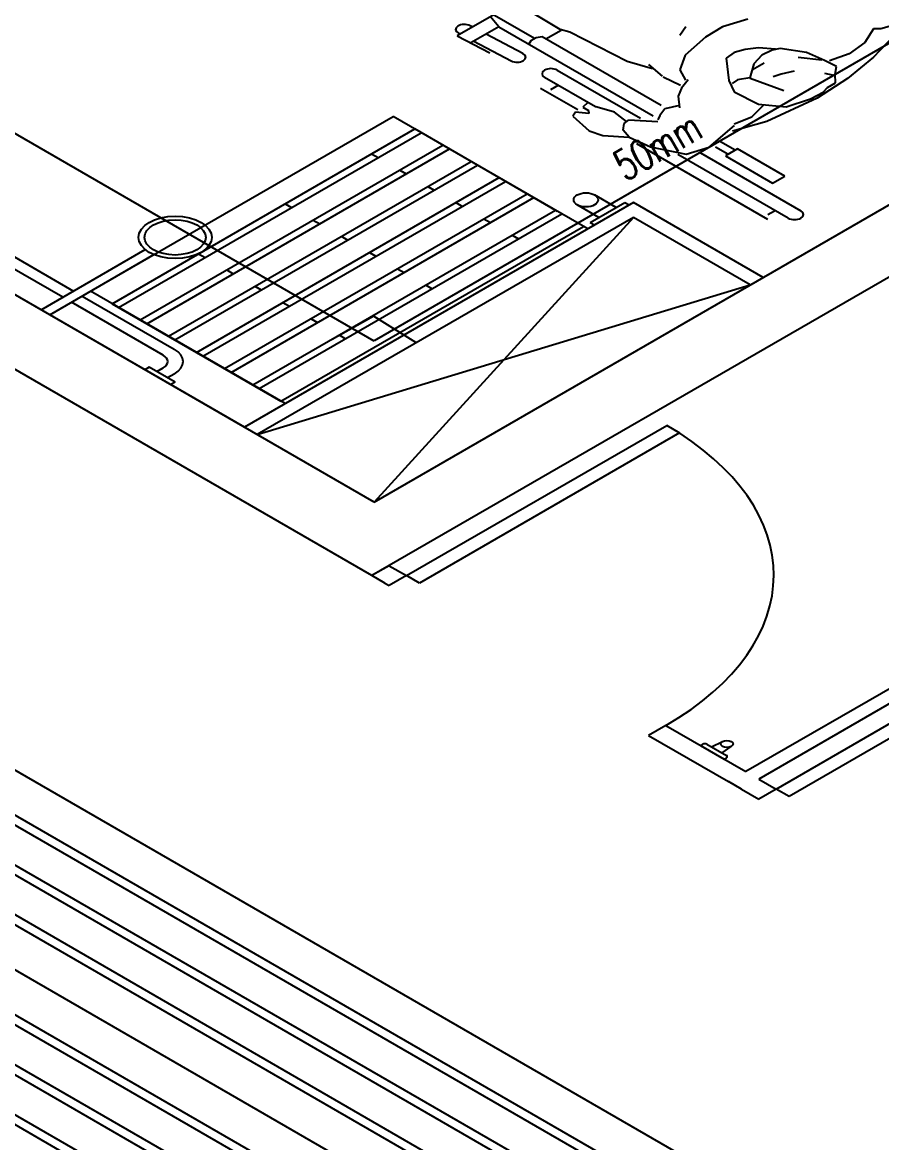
# Model space of a CAD drawing. Header units: millimetres. Extents: x 474.7 to 528.3, y 13.1 to 23.5.
# Drawn here: x 483.715 to 485.12, y 15.421 to 17.253 of the extents above; entities that cross this region are included whole.
import ezdxf

# ---------------------------------------------------------------- set-up
doc = ezdxf.new("R2010")
doc.units = ezdxf.units.MM
doc.header["$LTSCALE"] = 2.5
for name, color, linetype in [('I-AGUA FRIA', 5, 'Continuous'), ('I-ARQ', 8, 'Continuous'), ('I-CONEXAO', 1, 'Continuous'), ('I-NORMO_INST', 4, 'Continuous')]:
    doc.layers.add(name, color=color, linetype=linetype)
doc.styles.add('25', font='ROMANS.SHX', dxfattribs={"width": 0.7, "height": 0.05})

msp = doc.modelspace()

# ---------------------------------------------------------------- linework, layer by layer
at = {"layer": 'I-AGUA FRIA'}
for p, q in [((482.7435, 17.6248, 14.849), (484.2895, 16.7322, 14.849)), ((484.2904, 16.7327, 14.849), (485.2763, 17.3019, 14.849))]:
    msp.add_line(p, q, dxfattribs=at)
at = {"layer": 'I-ARQ', "extrusion": (0, 0.816497, 0.57735)}
for p, q in [((484.2864, 16.3481, 8.7876), (481.6736, 17.8566, 6.6543)), ((484.2899, 16.4685, 8.6173), (481.8857, 17.8566, 6.6543)), ((484.2899, 16.4685, 8.6173), (486.1637, 17.5504, 7.0873)), ((484.0778, 16.591, 8.4441), (483.0153, 17.2044, 7.5766)), ((483.8262, 16.8132, 8.1299), (484.3212, 17.099, 7.7257)), ((484.6394, 16.9152, 7.9855), (484.3212, 17.099, 7.7257)), ((483.8616, 16.7928, 8.1587), (484.3566, 17.0785, 7.7546)), ((483.8722, 16.7867, 8.1674), (484.3672, 17.0724, 7.7633)), ((484.5899, 16.9438, 7.9451), (484.3566, 17.0785, 7.7546)), ((483.9075, 16.7662, 8.1963), (484.4025, 17.052, 7.7921)), ((483.9181, 16.7601, 8.2049), (484.4131, 17.0459, 7.8008)), ((484.2858, 17.0377, 7.8123), (484.2964, 17.0316, 7.821)), ((481.969, 17.031, 7.8218), (484.9071, 15.3347, 10.2207)), ((483.9535, 16.7397, 8.2338), (484.4485, 17.0255, 7.8297)), ((483.9641, 16.7336, 8.2425), (484.4591, 17.0194, 7.8383)), ((484.3318, 17.0112, 7.8499), (484.3424, 17.0051, 7.8585)), ((481.8913, 16.9861, 7.8853), (484.8293, 15.2898, 10.2842)), ((481.9054, 16.9943, 7.8738), (484.8434, 15.298, 10.2727)), ((483.5029, 16.9842, 7.8881), (483.7985, 16.8135, 8.1294)), ((483.9995, 16.7132, 8.2713), (484.4944, 16.9989, 7.8672)), ((484.0101, 16.707, 8.28), (484.505, 16.9928, 7.8758)), ((484.3778, 16.9847, 7.8874), (484.3884, 16.9785, 7.896)), ((483.7808, 16.8033, 8.1439), (483.49, 16.9712, 7.9064)), ((484.0454, 16.6866, 8.3089), (484.5404, 16.9724, 7.9047)), ((484.056, 16.6805, 8.3175), (484.551, 16.9663, 7.9134)), ((484.6859, 16.9503, 7.936), (484.6505, 16.9707, 7.9072)), ((481.8206, 16.9453, 7.9431), (484.7586, 15.249, 10.342)), ((481.8347, 16.9534, 7.9315), (484.7727, 15.2572, 10.3304)), ((484.7142, 16.9584, 7.9245), (484.0778, 16.591, 8.4441)), ((484.0914, 16.6601, 8.3464), (484.5864, 16.9459, 7.9422)), ((484.1444, 16.9561, 7.9278), (484.155, 16.95, 7.9365)), ((484.4237, 16.9581, 7.9249), (484.4343, 16.952, 7.9336)), ((484.6576, 16.9339, 7.9591), (484.6222, 16.9543, 7.9303)), ((484.6435, 16.9258, 7.9707), (484.7, 16.9584, 7.9245)), ((484.7, 16.9584, 7.9245), (484.7071, 16.9543, 7.9303)), ((484.9263, 16.8359, 8.0977), (484.7142, 16.9584, 7.9245)), ((484.7142, 16.9339, 7.9591), (484.099, 16.5788, 8.4614)), ((484.102, 16.654, 8.355), (484.597, 16.9397, 7.9509)), ((484.1904, 16.9295, 7.9653), (484.201, 16.9234, 7.974)), ((484.7142, 16.9339, 7.9591), (484.2899, 16.4685, 8.6173)), ((484.4697, 16.9316, 7.9624), (484.4803, 16.9255, 7.9711)), ((484.9051, 16.8237, 8.115), (484.7142, 16.9339, 7.9591)), ((481.764, 16.9126, 7.9893), (484.702, 15.2163, 10.3881)), ((484.1373, 16.6336, 8.3839), (484.6323, 16.9193, 7.9798)), ((485.2763, 16.9196, 7.9793), (484.2864, 16.3481, 8.7876)), ((484.6435, 16.9258, 7.9707), (484.6505, 16.9217, 7.9764)), ((481.7498, 16.9045, 8.0008), (484.6879, 15.2082, 10.3997)), ((484.2363, 16.903, 8.0029), (484.247, 16.8969, 8.0115)), ((484.5157, 16.905, 8), (484.5263, 16.8989, 8.0086)), ((483.7454, 16.7829, 8.1727), (483.9157, 16.8812, 8.0337)), ((483.7596, 16.7747, 8.1843), (483.9299, 16.873, 8.0452)), ((484.003, 16.8744, 8.0433), (484.0136, 16.8683, 8.0519)), ((484.2823, 16.8765, 8.0404), (484.2929, 16.8703, 8.049)), ((481.6862, 16.8677, 8.0528), (484.6242, 15.1714, 10.4517)), ((484.049, 16.8479, 8.0808), (484.0596, 16.8418, 8.0895)), ((484.3283, 16.8499, 8.0779), (484.3389, 16.8438, 8.0866)), ((481.6084, 16.8228, 8.1163), (484.5464, 15.1265, 10.5152)), ((481.6226, 16.831, 8.1047), (484.5606, 15.1347, 10.5036)), ((484.0949, 16.8214, 8.1183), (484.1055, 16.8152, 8.127)), ((484.099, 16.5788, 8.4614), (484.9051, 16.8237, 8.115)), ((484.3742, 16.8234, 8.1154), (484.3848, 16.8173, 8.1241)), ((483.8126, 16.8053, 8.141), (483.9629, 16.7186, 8.2637)), ((484.1444, 16.6295, 8.3897), (483.8262, 16.8132, 8.1299)), ((481.5377, 16.782, 8.174), (484.4757, 15.0857, 10.5729)), ((481.5519, 16.7901, 8.1625), (484.4899, 15.0939, 10.5614)), ((483.9452, 16.7084, 8.2781), (483.7949, 16.7951, 8.1554)), ((483.8616, 16.7928, 8.1587), (484.1373, 16.6336, 8.3839)), ((484.1409, 16.7948, 8.1559), (484.1515, 16.7887, 8.1645)), ((484.1868, 16.7683, 8.1934), (484.1975, 16.7622, 8.202)), ((481.4811, 16.7493, 8.2202), (484.4192, 15.053, 10.6191)), ((481.467, 16.7412, 8.2317), (484.405, 15.0449, 10.6306)), ((484.2328, 16.7417, 8.2309), (484.2434, 16.7356, 8.2396)), ((483.9222, 16.689, 8.3055), (483.9151, 16.6849, 8.3113)), ((483.9646, 16.6645, 8.3402), (483.9222, 16.689, 8.3055)), ((483.9346, 16.6818, 8.3156), (483.9452, 16.688, 8.307)), ((483.9629, 16.6778, 8.3214), (483.9523, 16.6716, 8.3301)), ((483.9646, 16.6645, 8.3402), (483.9576, 16.6604, 8.3459)), ((484.3429, 16.3481, 8.7876), (484.7685, 16.5938, 8.4401)), ((484.7897, 16.5816, 8.4575), (484.3642, 16.3358, 8.8049)), ((485.861, 16.5836, 8.4546), (484.898, 16.0276, 9.2408)), ((485.8822, 16.5713, 8.4719), (484.9192, 16.0154, 9.2582)), ((484.3147, 16.3644, 8.7645), (484.2864, 16.3481, 8.7876)), ((484.3147, 16.3644, 8.7645), (484.3429, 16.3481, 8.7876)), ((484.3076, 16.3358, 8.8049), (484.2864, 16.3481, 8.7876)), ((484.3429, 16.3481, 8.7876), (484.3147, 16.3318, 8.8107)), ((484.3642, 16.3358, 8.8049), (484.3429, 16.3481, 8.7876)), ((484.3076, 16.3358, 8.8049), (484.3147, 16.3318, 8.8107)), ((484.9475, 15.999, 9.2813), (485.3731, 16.2447, 8.9338)), ((485.3943, 16.2325, 8.9511), (484.9687, 15.9868, 9.2986)), ((484.7672, 16.1031, 9.134), (484.7389, 16.0868, 9.1571)), ((484.7672, 16.1031, 9.134), (484.898, 16.0276, 9.2408)), ((484.7389, 16.0868, 9.1571), (484.8697, 16.0113, 9.2639)), ((484.8238, 16.0704, 9.1803), (484.8274, 16.0725, 9.1774)), ((484.8238, 16.0704, 9.1803), (484.8626, 16.0481, 9.2119)), ((484.8344, 16.0725, 9.1774), (484.8661, 16.0542, 9.2033)), ((484.8416, 16.0684, 9.1832), (484.8599, 16.0769, 9.1711)), ((484.8593, 16.0582, 9.1977), (484.8741, 16.0688, 9.1826)), ((484.8626, 16.0481, 9.2119), (484.8661, 16.0501, 9.209)), ((484.8909, 15.999, 9.2813), (484.8697, 16.0113, 9.2639)), ((484.9192, 16.0154, 9.2582), (484.9475, 15.999, 9.2813)), ((484.8909, 15.999, 9.2813), (484.9192, 15.9827, 9.3043)), ((484.9475, 15.999, 9.2813), (484.9192, 15.9827, 9.3043)), ((484.9687, 15.9868, 9.2986), (484.9475, 15.999, 9.2813))]:
    msp.add_line(p, q, dxfattribs=at)
at = {"layer": 'I-ARQ', "linetype": 'ByBlock', "extrusion": (0, 0.816497, 0.57735)}
for p, q in [((484.5523, 17.2265, 7.5453), (484.3445, 17.3465, 7.3757)), ((484.5943, 17.2414, 7.5243), (484.5221, 17.2841, 7.464)), ((484.4856, 17.2653, 7.4905), (484.4258, 17.2308, 7.5393)), ((484.4939, 17.2458, 7.5181), (484.4802, 17.2617, 7.4956)), ((484.901, 17.2579, 7.5009), (484.8599, 17.2454, 7.5186)), ((485.2017, 17.2657, 7.4899), (485.1189, 17.2422, 7.5232)), ((484.451, 17.2453, 7.5188), (484.4471, 17.2473, 7.516)), ((484.4939, 17.2456, 7.5183), (484.4481, 17.2192, 7.5557)), ((484.4939, 17.2456, 7.5183), (484.7465, 17.0998, 7.7245)), ((484.5957, 17.2395, 7.527), (484.571, 17.2256, 7.5467)), ((484.6101, 17.2366, 7.5311), (484.5943, 17.2414, 7.5243)), ((484.7902, 17.2319, 7.5377), (484.8, 17.2461, 7.5177)), ((484.8599, 17.2454, 7.5186), (484.8319, 17.2285, 7.5426)), ((485.107, 17.242, 7.5234), (485.0927, 17.22, 7.5546)), ((485.1189, 17.2422, 7.5232), (485.107, 17.242, 7.5234)), ((484.4258, 17.2308, 7.5393), (484.4792, 17.2031, 7.5784)), ((484.428, 17.2352, 7.5331), (484.4308, 17.2337, 7.5352)), ((484.453, 17.222, 7.5517), (484.5142, 17.1898, 7.5972)), ((484.5333, 17.202, 7.5801), (484.4732, 17.2335, 7.5354)), ((484.5462, 17.2226, 7.5509), (484.5433, 17.2171, 7.5586)), ((484.5551, 17.2277, 7.5437), (484.5462, 17.2226, 7.5509)), ((484.5646, 17.2294, 7.5413), (484.5551, 17.2277, 7.5437)), ((484.7597, 17.1167, 7.7006), (484.5646, 17.2294, 7.5413)), ((484.7038, 17.1888, 7.5987), (484.6101, 17.2366, 7.5311)), ((484.8319, 17.2285, 7.5426), (484.7986, 17.199, 7.5842)), ((485.0927, 17.22, 7.5546), (485.067, 17.2015, 7.5807)), ((485.1376, 17.2285, 7.5425), (485.1068, 17.196, 7.5885)), ((484.8789, 17.2036, 7.5777), (484.8659, 17.1945, 7.5906)), ((484.8968, 17.2083, 7.5711), (484.8789, 17.2036, 7.5777)), ((484.9184, 17.2111, 7.5671), (484.8968, 17.2083, 7.5711)), ((484.9465, 17.2091, 7.5699), (484.9184, 17.2111, 7.5671)), ((484.9411, 17.2073, 7.5725), (484.9241, 17.1991, 7.5841)), ((484.9539, 17.21, 7.5687), (484.9411, 17.2073, 7.5725)), ((484.9974, 17.2036, 7.5778), (484.9539, 17.21, 7.5687)), ((485.0266, 17.1905, 7.5962), (484.9974, 17.2036, 7.5778)), ((485.067, 17.2015, 7.5807), (485.0346, 17.1901, 7.5969)), ((484.7453, 17.1768, 7.6157), (484.7038, 17.1888, 7.5987)), ((484.7619, 17.1646, 7.633), (484.7393, 17.1837, 7.6059)), ((484.7986, 17.199, 7.5842), (484.7899, 17.1753, 7.6177)), ((484.8659, 17.1945, 7.5906), (484.8703, 17.1577, 7.6426)), ((484.9108, 17.1849, 7.6042), (484.9047, 17.162, 7.6366)), ((484.9281, 17.1863, 7.6023), (484.909, 17.1754, 7.6176)), ((484.9241, 17.1991, 7.5841), (484.9108, 17.1849, 7.6042)), ((484.9834, 17.1957, 7.5889), (485.0222, 17.1916, 7.5947)), ((485.0461, 17.1806, 7.6102), (485.0266, 17.1905, 7.5962)), ((485.1068, 17.196, 7.5885), (485.0642, 17.1609, 7.6382)), ((484.5895, 17.1747, 7.6187), (484.7258, 17.096, 7.7299)), ((484.7899, 17.1753, 7.6177), (484.7992, 17.1585, 7.6416)), ((484.9555, 17.168, 7.628), (484.9429, 17.164, 7.6337)), ((484.9769, 17.173, 7.621), (484.9555, 17.168, 7.628)), ((485.0422, 17.166, 7.6309), (485.0274, 17.1694, 7.6261)), ((485.0438, 17.1682, 7.6278), (485.0461, 17.1806, 7.6102)), ((485.0444, 17.1542, 7.6476), (485.0438, 17.1682, 7.6278)), ((484.6519, 17.1148, 7.7033), (484.5688, 17.1628, 7.6355)), ((484.5918, 17.1501, 7.6533), (484.5786, 17.1426, 7.6641)), ((484.7909, 17.1494, 7.6545), (484.7627, 17.163, 7.6352)), ((484.8036, 17.1591, 7.6407), (484.7928, 17.1455, 7.6599)), ((484.8703, 17.1577, 7.6426), (484.8789, 17.1391, 7.669)), ((484.8842, 17.1589, 7.641), (484.8758, 17.1529, 7.6494)), ((484.9047, 17.162, 7.6366), (484.8842, 17.1589, 7.641)), ((484.905, 17.1614, 7.6374), (484.9603, 17.1413, 7.6659)), ((485.0642, 17.1609, 7.6382), (485.0144, 17.1288, 7.6835)), ((485.0244, 17.1389, 7.6692), (485.0313, 17.1464, 7.6586)), ((485.0313, 17.1464, 7.6586), (485.0444, 17.1542, 7.6476)), ((484.562, 17.1454, 7.6601), (484.6231, 17.1101, 7.71)), ((484.7928, 17.1455, 7.6599), (484.7871, 17.1319, 7.6792)), ((484.7871, 17.1319, 7.6792), (484.7896, 17.1129, 7.706)), ((484.8789, 17.1391, 7.669), (484.9185, 17.1191, 7.6972)), ((485.0144, 17.1288, 7.6835), (484.9325, 17.0907, 7.7374)), ((484.9637, 17.1146, 7.7036), (485.0038, 17.1277, 7.6851)), ((485.0038, 17.1277, 7.6851), (485.0244, 17.1389, 7.6692)), ((484.6394, 17.1219, 7.6933), (484.6312, 17.1141, 7.7044)), ((484.6312, 17.1141, 7.7044), (484.6405, 17.1089, 7.7116)), ((484.6832, 17.106, 7.7158), (484.6508, 17.1151, 7.7029)), ((484.7654, 17.1114, 7.7081), (484.7572, 17.1003, 7.7238)), ((484.7894, 17.1169, 7.7004), (484.7654, 17.1114, 7.7081)), ((484.9079, 17.0984, 7.7265), (484.9272, 17.1182, 7.6985)), ((484.9185, 17.1191, 7.6972), (484.9637, 17.1146, 7.7036)), ((484.6191, 17.1061, 7.7156), (484.6151, 17.0997, 7.7248)), ((484.6151, 17.0997, 7.7248), (484.6419, 17.0753, 7.7592)), ((484.641, 17.1038, 7.7188), (484.6191, 17.1061, 7.7156)), ((484.6405, 17.1089, 7.7116), (484.641, 17.1038, 7.7188)), ((484.7027, 17.0908, 7.7372), (484.6832, 17.106, 7.7158)), ((484.699, 17.0874, 7.7421), (484.7058, 17.0931, 7.734)), ((484.7541, 17.0903, 7.738), (484.7058, 17.0931, 7.734)), ((484.7572, 17.1003, 7.7238), (484.754, 17.0934, 7.7335)), ((484.9325, 17.0907, 7.7374), (484.8759, 17.075, 7.7596)), ((484.8788, 17.0871, 7.7424), (484.9079, 17.0984, 7.7265)), ((484.6419, 17.0753, 7.7592), (484.6639, 17.0677, 7.7699)), ((484.6975, 17.0766, 7.7574), (484.699, 17.0874, 7.7421)), ((484.7073, 17.0653, 7.7734), (484.6975, 17.0766, 7.7574)), ((484.8381, 17.0489, 7.7965), (484.8793, 17.0841, 7.7468)), ((484.6639, 17.0677, 7.7699), (484.7073, 17.0653, 7.7734)), ((484.7073, 17.0653, 7.7734), (484.7418, 17.0493, 7.796)), ((484.7191, 17.0547, 7.7884), (484.9332, 16.9311, 7.9632)), ((484.8803, 17.0437, 7.8038), (484.8566, 17.0574, 7.7845)), ((484.7418, 17.0493, 7.796), (484.8002, 17.0375, 7.8127)), ((484.9672, 16.9327, 7.9608), (484.7868, 17.0369, 7.8135)), ((484.8002, 17.0375, 7.8127), (484.8381, 17.0489, 7.7965)), ((484.8236, 17.0395, 7.8098), (484.9879, 16.9447, 7.9439)), ((484.8683, 17.0373, 7.8129), (484.8481, 17.049, 7.7964)), ((484.8844, 17.0461, 7.8005), (484.8646, 17.0346, 7.8167)), ((484.9616, 17.0015, 7.8636), (484.8844, 17.0461, 7.8005)), ((484.8646, 17.0346, 7.8167), (484.9418, 16.99, 7.8798)), ((484.9418, 16.99, 7.8798), (484.9616, 17.0015, 7.8636)), ((484.9338, 16.9384, 7.9528), (484.9451, 16.9449, 7.9436))]:
    msp.add_line(p, q, dxfattribs=at)
at = {"layer": 'I-ARQ', "extrusion": (0, 0.816497, 0.57735)}
for centre, radius in [((-484.6364, -3.3277, 18.4217), 0.02), ((-483.9646, -3.2216, 18.4217), 0.06), ((-483.9646, -3.2216, 18.4217), 0.05), ((-484.867, -1.7868, 18.4217), 0.01)]:
    msp.add_circle(centre, radius, dxfattribs=at)
at = {"layer": 'I-ARQ', "linetype": 'ByBlock', "extrusion": (0, 0.816497, 0.57735)}
for centre, radius, start, end in [((-484.4375, -3.8105, 18.4217), 0.0142, 227.6629, 47.6629), ((-484.5237, -3.732, 18.4217), 0.0142, 47.6629, 227.6629), ((-484.5792, -3.6849, 18.4217), 0.0146, 225, 45), ((-484.9775, -3.2865, 18.4217), 0.0146, 45, 225)]:
    msp.add_arc(centre, radius, start, end, dxfattribs=at)
at = {"layer": 'I-ARQ', "extrusion": (0, 0.816497, 0.57735)}
for centre, radius, start, end in [((-483.9275, -2.8699, 18.4217), 0.025, 135, 225), ((-483.9275, -2.8699, 18.4217), 0.05, 135, 225), ((-484.342, -2.2648, 18.4217), 0.6016, 134.9742, 224.8489), ((-484.8309, -1.7826, 18.4217), 0.005, 225, 315), ((-484.8626, -1.7509, 18.4217), 0.005, 135, 225)]:
    msp.add_arc(centre, radius, start, end, dxfattribs=at)
at = {"layer": 'I-CONEXAO'}
msp.add_line((484.2895, 16.7722, 14.849), (484.2215, 16.7342, 14.849), dxfattribs=at)
at = {"layer": 'I-CONEXAO', "elevation": 14.849}
msp.add_lwpolyline([(484.2895, 16.7722), (484.3576, 16.7301)], dxfattribs=at)

# ---------------------------------------------------------------- texts
at = {"layer": 'I-NORMO_INST', "style": '25', "width": 0.7}
msp.add_text('50mm', height=0.05, rotation=30, dxfattribs=at).set_placement((484.7013, 16.9921))

doc.saveas('drawing.dxf')
